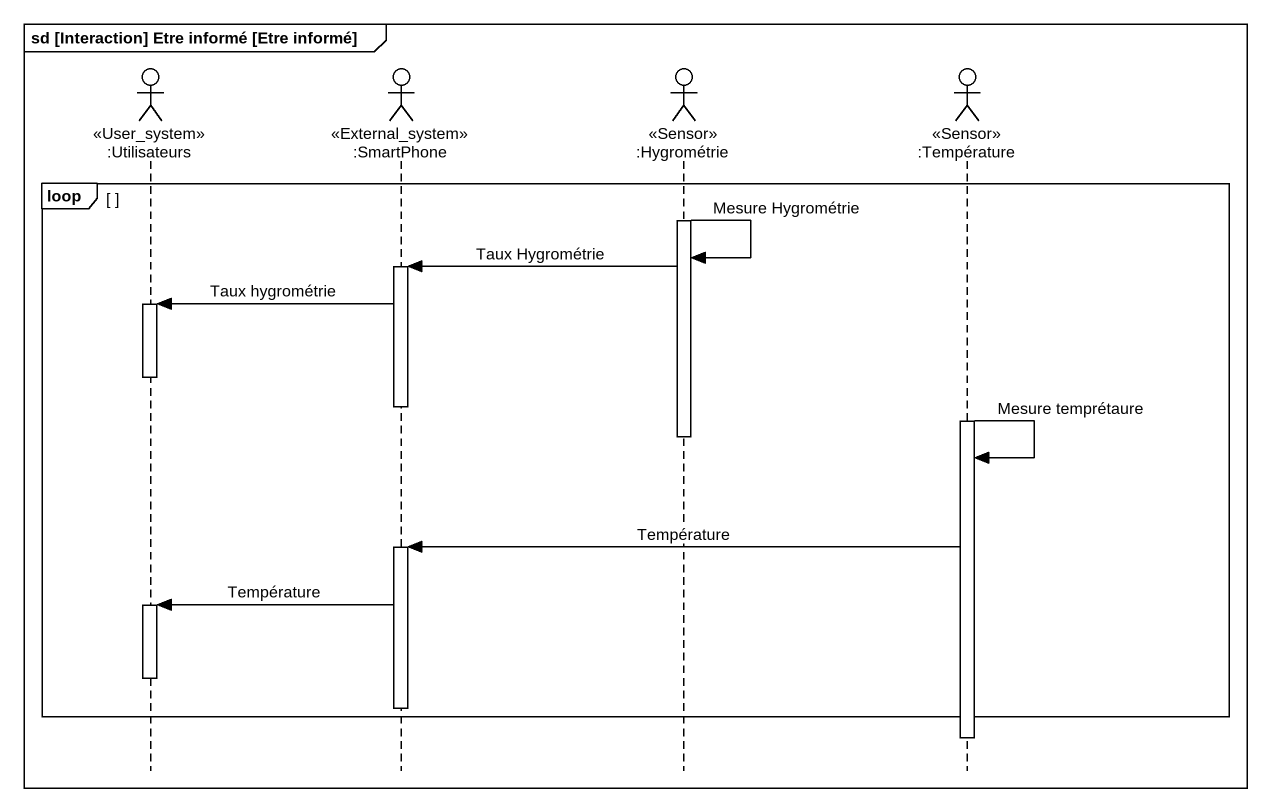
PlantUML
@startuml
mainframe sd [Interaction] Etre informé [Etre informé]
hide footbox
actor ":Utilisateurs" as Utilisateurs <<User_system>>
actor ":SmartPhone" as SmartPhone <<External_system>>
actor ":Hygrométrie" as Hygrométrie <<Sensor>>
actor ":Température" as Température <<Sensor>>

loop
  activate Hygrométrie
  Hygrométrie -> Hygrométrie : Mesure Hygrométrie
  Hygrométrie -> SmartPhone : Taux Hygrométrie
  activate SmartPhone
  SmartPhone -> Utilisateurs : Taux hygrométrie
  activate Utilisateurs
  deactivate Utilisateurs
  deactivate SmartPhone
  activate Température
  deactivate Hygrométrie
  Température -> Température : Mesure temprétaure
  Température -> SmartPhone : Température
  activate SmartPhone
  SmartPhone -> Utilisateurs : Température
  activate Utilisateurs
  deactivate Utilisateurs
  deactivate SmartPhone
end
deactivate Température
@enduml
